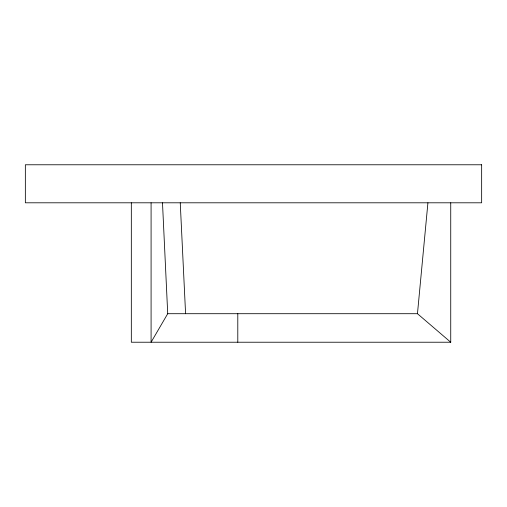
<?xml version="1.0" encoding="UTF-8"?>
<svg xmlns="http://www.w3.org/2000/svg" width="507" height="507" viewBox="0 0 507 507"><rect width="100%" height="100%" fill="white"/><g stroke="black" fill="none" stroke-linecap="round" stroke-linejoin="round"><path stroke-width="0.76" d="M450.736 202.8L450.736 342.225L417.464 313.706L427.921 202.8M167.538 313.706L417.464 313.706M450.736 342.225L131.326 342.225L131.326 202.8M180.245 202.8L185.587 313.706M162.493 202.8L167.722 313.706L151.086 342.225L151.086 202.8M237.796 313.706L237.796 342.225M481.65 164.775L25.35 164.775L25.35 202.8L481.65 202.8L481.65 164.775"/></g></svg>
